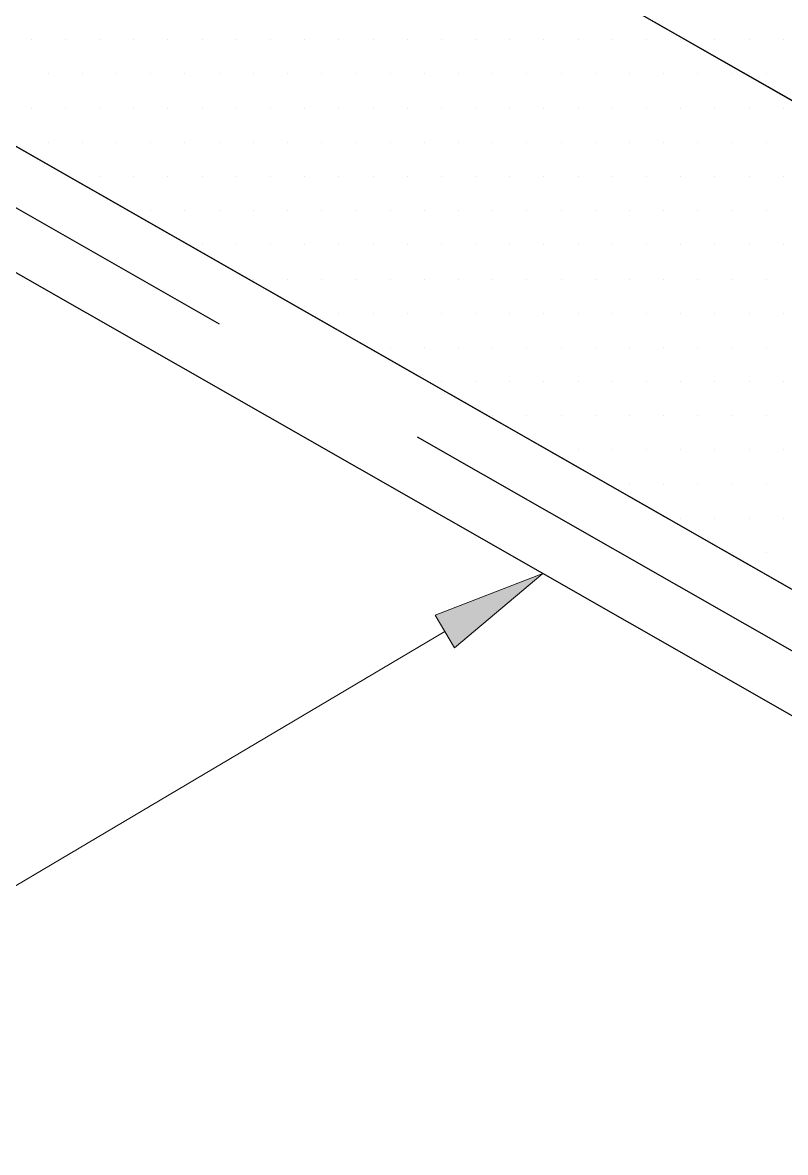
# Model space of a CAD drawing. Extents: x -1392 to 5791, y -3809 to 1722.
# Drawn here: x -600.66 to -570.54, y 1485.36 to 1529.97 of the extents above; entities that cross this region are included whole.
import ezdxf

# ---------------------------------------------------------------- set-up
doc = ezdxf.new("R2010")
doc.units = 0
doc.header["$MEASUREMENT"] = 0
doc.linetypes.add('AI-Linetype-45', pattern=[27, 18, -9])
for name, color, linetype, lineweight in [('.ATI-HATCH', 7, 'Continuous', 0), ('G-ANNO-TTLB', 7, 'Continuous', 0), ('TYVEK', 7, 'Continuous', 0)]:
    doc.layers.add(name, color=color, linetype=linetype, lineweight=lineweight)

# ---------------------------------------------------------------- blocks, each defined once
blk = doc.blocks.new('Block_121')
at = {"layer": '.ATI-HATCH'}
for points, knots in [([(-659.973, 1578.106), (-659.973, 1578.106), (-668.371, 1573.247), (-668.371, 1573.247), (-668.371, 1573.247), (-676.769, 1568.388), (-676.769, 1568.388), (-676.769, 1568.388), (-542.374, 1491.646), (-542.374, 1491.646), (-542.374, 1491.646), (-525.577, 1501.364), (-525.577, 1501.364), (-525.577, 1501.364), (-659.973, 1578.106), (-659.973, 1578.106)], [0, 0, 0, 0, 1, 1, 1, 2, 2, 2, 3, 3, 3, 4, 4, 4, 5, 5, 5, 5]), ([(-586.834, 1545.997), (-586.834, 1545.997), (-587.553, 1536.753), (-587.553, 1536.753), (-587.553, 1536.753), (-544.344, 1512.08), (-544.344, 1512.08), (-544.344, 1512.08), (-543.625, 1521.324), (-543.625, 1521.324), (-543.625, 1521.324), (-586.834, 1545.997), (-586.834, 1545.997)], [0, 0, 0, 0, 1, 1, 1, 2, 2, 2, 3, 3, 3, 4, 4, 4, 4])]:
    blk.add_open_spline(points, degree=3, knots=knots, dxfattribs=at)
at = {"layer": '.ATI-HATCH', "color": 8, "lineweight": 0, "true_color": 0x808080}
for points in [[(-600.321, 1529.297), (-600.321, 1529.297), (-600.321, 1529.297), (-600.321, 1529.297)], [(-598.971, 1529.297), (-598.971, 1529.297), (-598.971, 1529.297), (-598.971, 1529.297)], [(-597.621, 1529.297), (-597.621, 1529.297), (-597.621, 1529.297), (-597.621, 1529.297)], [(-596.271, 1529.297), (-596.271, 1529.297), (-596.271, 1529.297), (-596.271, 1529.297)], [(-594.921, 1529.297), (-594.921, 1529.297), (-594.921, 1529.297), (-594.921, 1529.297)], [(-593.571, 1529.297), (-593.571, 1529.297), (-593.571, 1529.297), (-593.571, 1529.297)], [(-592.221, 1529.297), (-592.221, 1529.297), (-592.221, 1529.297), (-592.221, 1529.297)], [(-590.871, 1529.297), (-590.871, 1529.297), (-590.871, 1529.297), (-590.871, 1529.297)], [(-589.521, 1529.297), (-589.521, 1529.297), (-589.521, 1529.297), (-589.521, 1529.297)], [(-588.171, 1529.297), (-588.171, 1529.297), (-588.171, 1529.297), (-588.171, 1529.297)], [(-586.821, 1529.297), (-586.821, 1529.297), (-586.821, 1529.297), (-586.821, 1529.297)], [(-585.471, 1529.297), (-585.471, 1529.297), (-585.471, 1529.297), (-585.471, 1529.297)], [(-584.121, 1529.297), (-584.121, 1529.297), (-584.121, 1529.297), (-584.121, 1529.297)], [(-582.771, 1529.297), (-582.771, 1529.297), (-582.771, 1529.297), (-582.771, 1529.297)], [(-581.421, 1529.297), (-581.421, 1529.297), (-581.421, 1529.297), (-581.421, 1529.297)], [(-580.071, 1529.297), (-580.071, 1529.297), (-580.071, 1529.297), (-580.071, 1529.297)], [(-578.721, 1529.297), (-578.721, 1529.297), (-578.721, 1529.297), (-578.721, 1529.297)], [(-577.371, 1529.297), (-577.371, 1529.297), (-577.371, 1529.297), (-577.371, 1529.297)], [(-576.021, 1529.297), (-576.021, 1529.297), (-576.021, 1529.297), (-576.021, 1529.297)], [(-574.671, 1529.297), (-574.671, 1529.297), (-574.671, 1529.297), (-574.671, 1529.297)], [(-573.321, 1529.297), (-573.321, 1529.297), (-573.321, 1529.297), (-573.321, 1529.297)], [(-571.971, 1529.297), (-571.971, 1529.297), (-571.971, 1529.297), (-571.971, 1529.297)], [(-570.621, 1529.297), (-570.621, 1529.297), (-570.621, 1529.297), (-570.621, 1529.297)], [(-599.646, 1527.947), (-599.646, 1527.947), (-599.646, 1527.947), (-599.646, 1527.947)], [(-598.296, 1527.947), (-598.296, 1527.947), (-598.296, 1527.947), (-598.296, 1527.947)], [(-596.946, 1527.947), (-596.946, 1527.947), (-596.946, 1527.947), (-596.946, 1527.947)], [(-595.596, 1527.947), (-595.596, 1527.947), (-595.596, 1527.947), (-595.596, 1527.947)], [(-594.246, 1527.947), (-594.246, 1527.947), (-594.246, 1527.947), (-594.246, 1527.947)], [(-592.896, 1527.947), (-592.896, 1527.947), (-592.896, 1527.947), (-592.896, 1527.947)], [(-591.546, 1527.947), (-591.546, 1527.947), (-591.546, 1527.947), (-591.546, 1527.947)], [(-590.196, 1527.947), (-590.196, 1527.947), (-590.196, 1527.947), (-590.196, 1527.947)], [(-588.846, 1527.947), (-588.846, 1527.947), (-588.846, 1527.947), (-588.846, 1527.947)], [(-587.496, 1527.947), (-587.496, 1527.947), (-587.496, 1527.947), (-587.496, 1527.947)], [(-586.146, 1527.947), (-586.146, 1527.947), (-586.146, 1527.947), (-586.146, 1527.947)], [(-584.796, 1527.947), (-584.796, 1527.947), (-584.796, 1527.947), (-584.796, 1527.947)], [(-583.446, 1527.947), (-583.446, 1527.947), (-583.446, 1527.947), (-583.446, 1527.947)], [(-582.096, 1527.947), (-582.096, 1527.947), (-582.096, 1527.947), (-582.096, 1527.947)], [(-580.746, 1527.947), (-580.746, 1527.947), (-580.746, 1527.947), (-580.746, 1527.947)], [(-579.396, 1527.947), (-579.396, 1527.947), (-579.396, 1527.947), (-579.396, 1527.947)], [(-578.046, 1527.947), (-578.046, 1527.947), (-578.046, 1527.947), (-578.046, 1527.947)], [(-576.696, 1527.947), (-576.696, 1527.947), (-576.696, 1527.947), (-576.696, 1527.947)], [(-575.346, 1527.947), (-575.346, 1527.947), (-575.346, 1527.947), (-575.346, 1527.947)], [(-573.996, 1527.947), (-573.996, 1527.947), (-573.996, 1527.947), (-573.996, 1527.947)], [(-572.646, 1527.947), (-572.646, 1527.947), (-572.646, 1527.947), (-572.646, 1527.947)], [(-571.296, 1527.947), (-571.296, 1527.947), (-571.296, 1527.947), (-571.296, 1527.947)], [(-600.321, 1526.597), (-600.321, 1526.597), (-600.321, 1526.597), (-600.321, 1526.597)], [(-598.971, 1526.597), (-598.971, 1526.597), (-598.971, 1526.597), (-598.971, 1526.597)], [(-597.621, 1526.597), (-597.621, 1526.597), (-597.621, 1526.597), (-597.621, 1526.597)], [(-596.271, 1526.597), (-596.271, 1526.597), (-596.271, 1526.597), (-596.271, 1526.597)], [(-594.921, 1526.597), (-594.921, 1526.597), (-594.921, 1526.597), (-594.921, 1526.597)], [(-593.571, 1526.597), (-593.571, 1526.597), (-593.571, 1526.597), (-593.571, 1526.597)], [(-592.221, 1526.597), (-592.221, 1526.597), (-592.221, 1526.597), (-592.221, 1526.597)], [(-590.871, 1526.597), (-590.871, 1526.597), (-590.871, 1526.597), (-590.871, 1526.597)], [(-589.521, 1526.597), (-589.521, 1526.597), (-589.521, 1526.597), (-589.521, 1526.597)], [(-588.171, 1526.597), (-588.171, 1526.597), (-588.171, 1526.597), (-588.171, 1526.597)], [(-586.821, 1526.597), (-586.821, 1526.597), (-586.821, 1526.597), (-586.821, 1526.597)], [(-585.471, 1526.597), (-585.471, 1526.597), (-585.471, 1526.597), (-585.471, 1526.597)], [(-584.121, 1526.597), (-584.121, 1526.597), (-584.121, 1526.597), (-584.121, 1526.597)], [(-582.771, 1526.597), (-582.771, 1526.597), (-582.771, 1526.597), (-582.771, 1526.597)], [(-581.421, 1526.597), (-581.421, 1526.597), (-581.421, 1526.597), (-581.421, 1526.597)], [(-580.071, 1526.597), (-580.071, 1526.597), (-580.071, 1526.597), (-580.071, 1526.597)], [(-578.721, 1526.597), (-578.721, 1526.597), (-578.721, 1526.597), (-578.721, 1526.597)], [(-577.371, 1526.597), (-577.371, 1526.597), (-577.371, 1526.597), (-577.371, 1526.597)], [(-576.021, 1526.597), (-576.021, 1526.597), (-576.021, 1526.597), (-576.021, 1526.597)], [(-574.671, 1526.597), (-574.671, 1526.597), (-574.671, 1526.597), (-574.671, 1526.597)], [(-573.321, 1526.597), (-573.321, 1526.597), (-573.321, 1526.597), (-573.321, 1526.597)], [(-571.971, 1526.597), (-571.971, 1526.597), (-571.971, 1526.597), (-571.971, 1526.597)], [(-570.621, 1526.597), (-570.621, 1526.597), (-570.621, 1526.597), (-570.621, 1526.597)], [(-599.646, 1525.247), (-599.646, 1525.247), (-599.646, 1525.247), (-599.646, 1525.247)], [(-598.296, 1525.247), (-598.296, 1525.247), (-598.296, 1525.247), (-598.296, 1525.247)], [(-596.946, 1525.247), (-596.946, 1525.247), (-596.946, 1525.247), (-596.946, 1525.247)], [(-595.596, 1525.247), (-595.596, 1525.247), (-595.596, 1525.247), (-595.596, 1525.247)], [(-594.246, 1525.247), (-594.246, 1525.247), (-594.246, 1525.247), (-594.246, 1525.247)], [(-592.896, 1525.247), (-592.896, 1525.247), (-592.896, 1525.247), (-592.896, 1525.247)], [(-591.546, 1525.247), (-591.546, 1525.247), (-591.546, 1525.247), (-591.546, 1525.247)], [(-590.196, 1525.247), (-590.196, 1525.247), (-590.196, 1525.247), (-590.196, 1525.247)], [(-588.846, 1525.247), (-588.846, 1525.247), (-588.846, 1525.247), (-588.846, 1525.247)], [(-587.496, 1525.247), (-587.496, 1525.247), (-587.496, 1525.247), (-587.496, 1525.247)], [(-586.146, 1525.247), (-586.146, 1525.247), (-586.146, 1525.247), (-586.146, 1525.247)], [(-584.796, 1525.247), (-584.796, 1525.247), (-584.796, 1525.247), (-584.796, 1525.247)], [(-583.446, 1525.247), (-583.446, 1525.247), (-583.446, 1525.247), (-583.446, 1525.247)], [(-582.096, 1525.247), (-582.096, 1525.247), (-582.096, 1525.247), (-582.096, 1525.247)], [(-580.746, 1525.247), (-580.746, 1525.247), (-580.746, 1525.247), (-580.746, 1525.247)], [(-579.396, 1525.247), (-579.396, 1525.247), (-579.396, 1525.247), (-579.396, 1525.247)], [(-578.046, 1525.247), (-578.046, 1525.247), (-578.046, 1525.247), (-578.046, 1525.247)], [(-576.696, 1525.247), (-576.696, 1525.247), (-576.696, 1525.247), (-576.696, 1525.247)], [(-575.346, 1525.247), (-575.346, 1525.247), (-575.346, 1525.247), (-575.346, 1525.247)], [(-573.996, 1525.247), (-573.996, 1525.247), (-573.996, 1525.247), (-573.996, 1525.247)], [(-572.646, 1525.247), (-572.646, 1525.247), (-572.646, 1525.247), (-572.646, 1525.247)], [(-571.296, 1525.247), (-571.296, 1525.247), (-571.296, 1525.247), (-571.296, 1525.247)], [(-597.621, 1523.897), (-597.621, 1523.897), (-597.621, 1523.897), (-597.621, 1523.897)], [(-596.271, 1523.897), (-596.271, 1523.897), (-596.271, 1523.897), (-596.271, 1523.897)], [(-594.921, 1523.897), (-594.921, 1523.897), (-594.921, 1523.897), (-594.921, 1523.897)], [(-593.571, 1523.897), (-593.571, 1523.897), (-593.571, 1523.897), (-593.571, 1523.897)], [(-592.221, 1523.897), (-592.221, 1523.897), (-592.221, 1523.897), (-592.221, 1523.897)], [(-590.871, 1523.897), (-590.871, 1523.897), (-590.871, 1523.897), (-590.871, 1523.897)], [(-589.521, 1523.897), (-589.521, 1523.897), (-589.521, 1523.897), (-589.521, 1523.897)], [(-588.171, 1523.897), (-588.171, 1523.897), (-588.171, 1523.897), (-588.171, 1523.897)], [(-586.821, 1523.897), (-586.821, 1523.897), (-586.821, 1523.897), (-586.821, 1523.897)], [(-585.471, 1523.897), (-585.471, 1523.897), (-585.471, 1523.897), (-585.471, 1523.897)], [(-584.121, 1523.897), (-584.121, 1523.897), (-584.121, 1523.897), (-584.121, 1523.897)], [(-582.771, 1523.897), (-582.771, 1523.897), (-582.771, 1523.897), (-582.771, 1523.897)], [(-581.421, 1523.897), (-581.421, 1523.897), (-581.421, 1523.897), (-581.421, 1523.897)], [(-580.071, 1523.897), (-580.071, 1523.897), (-580.071, 1523.897), (-580.071, 1523.897)], [(-578.721, 1523.897), (-578.721, 1523.897), (-578.721, 1523.897), (-578.721, 1523.897)], [(-577.371, 1523.897), (-577.371, 1523.897), (-577.371, 1523.897), (-577.371, 1523.897)], [(-576.021, 1523.897), (-576.021, 1523.897), (-576.021, 1523.897), (-576.021, 1523.897)], [(-574.671, 1523.897), (-574.671, 1523.897), (-574.671, 1523.897), (-574.671, 1523.897)], [(-573.321, 1523.897), (-573.321, 1523.897), (-573.321, 1523.897), (-573.321, 1523.897)], [(-571.971, 1523.897), (-571.971, 1523.897), (-571.971, 1523.897), (-571.971, 1523.897)], [(-570.621, 1523.897), (-570.621, 1523.897), (-570.621, 1523.897), (-570.621, 1523.897)], [(-595.596, 1522.547), (-595.596, 1522.547), (-595.596, 1522.547), (-595.596, 1522.547)], [(-594.246, 1522.547), (-594.246, 1522.547), (-594.246, 1522.547), (-594.246, 1522.547)], [(-592.896, 1522.547), (-592.896, 1522.547), (-592.896, 1522.547), (-592.896, 1522.547)], [(-591.546, 1522.547), (-591.546, 1522.547), (-591.546, 1522.547), (-591.546, 1522.547)], [(-590.196, 1522.547), (-590.196, 1522.547), (-590.196, 1522.547), (-590.196, 1522.547)], [(-588.846, 1522.547), (-588.846, 1522.547), (-588.846, 1522.547), (-588.846, 1522.547)], [(-587.496, 1522.547), (-587.496, 1522.547), (-587.496, 1522.547), (-587.496, 1522.547)], [(-586.146, 1522.547), (-586.146, 1522.547), (-586.146, 1522.547), (-586.146, 1522.547)], [(-584.796, 1522.547), (-584.796, 1522.547), (-584.796, 1522.547), (-584.796, 1522.547)], [(-583.446, 1522.547), (-583.446, 1522.547), (-583.446, 1522.547), (-583.446, 1522.547)], [(-582.096, 1522.547), (-582.096, 1522.547), (-582.096, 1522.547), (-582.096, 1522.547)], [(-580.746, 1522.547), (-580.746, 1522.547), (-580.746, 1522.547), (-580.746, 1522.547)], [(-579.396, 1522.547), (-579.396, 1522.547), (-579.396, 1522.547), (-579.396, 1522.547)], [(-578.046, 1522.547), (-578.046, 1522.547), (-578.046, 1522.547), (-578.046, 1522.547)], [(-576.696, 1522.547), (-576.696, 1522.547), (-576.696, 1522.547), (-576.696, 1522.547)], [(-575.346, 1522.547), (-575.346, 1522.547), (-575.346, 1522.547), (-575.346, 1522.547)], [(-573.996, 1522.547), (-573.996, 1522.547), (-573.996, 1522.547), (-573.996, 1522.547)], [(-572.646, 1522.547), (-572.646, 1522.547), (-572.646, 1522.547), (-572.646, 1522.547)], [(-571.296, 1522.547), (-571.296, 1522.547), (-571.296, 1522.547), (-571.296, 1522.547)], [(-593.571, 1521.197), (-593.571, 1521.197), (-593.571, 1521.197), (-593.571, 1521.197)], [(-592.221, 1521.197), (-592.221, 1521.197), (-592.221, 1521.197), (-592.221, 1521.197)], [(-590.871, 1521.197), (-590.871, 1521.197), (-590.871, 1521.197), (-590.871, 1521.197)], [(-589.521, 1521.197), (-589.521, 1521.197), (-589.521, 1521.197), (-589.521, 1521.197)], [(-588.171, 1521.197), (-588.171, 1521.197), (-588.171, 1521.197), (-588.171, 1521.197)], [(-586.821, 1521.197), (-586.821, 1521.197), (-586.821, 1521.197), (-586.821, 1521.197)], [(-585.471, 1521.197), (-585.471, 1521.197), (-585.471, 1521.197), (-585.471, 1521.197)], [(-584.121, 1521.197), (-584.121, 1521.197), (-584.121, 1521.197), (-584.121, 1521.197)], [(-582.771, 1521.197), (-582.771, 1521.197), (-582.771, 1521.197), (-582.771, 1521.197)], [(-581.421, 1521.197), (-581.421, 1521.197), (-581.421, 1521.197), (-581.421, 1521.197)], [(-580.071, 1521.197), (-580.071, 1521.197), (-580.071, 1521.197), (-580.071, 1521.197)], [(-578.721, 1521.197), (-578.721, 1521.197), (-578.721, 1521.197), (-578.721, 1521.197)], [(-577.371, 1521.197), (-577.371, 1521.197), (-577.371, 1521.197), (-577.371, 1521.197)], [(-576.021, 1521.197), (-576.021, 1521.197), (-576.021, 1521.197), (-576.021, 1521.197)], [(-574.671, 1521.197), (-574.671, 1521.197), (-574.671, 1521.197), (-574.671, 1521.197)], [(-573.321, 1521.197), (-573.321, 1521.197), (-573.321, 1521.197), (-573.321, 1521.197)], [(-571.971, 1521.197), (-571.971, 1521.197), (-571.971, 1521.197), (-571.971, 1521.197)], [(-570.621, 1521.197), (-570.621, 1521.197), (-570.621, 1521.197), (-570.621, 1521.197)], [(-591.546, 1519.847), (-591.546, 1519.847), (-591.546, 1519.847), (-591.546, 1519.847)], [(-590.196, 1519.847), (-590.196, 1519.847), (-590.196, 1519.847), (-590.196, 1519.847)], [(-588.846, 1519.847), (-588.846, 1519.847), (-588.846, 1519.847), (-588.846, 1519.847)], [(-587.496, 1519.847), (-587.496, 1519.847), (-587.496, 1519.847), (-587.496, 1519.847)], [(-586.146, 1519.847), (-586.146, 1519.847), (-586.146, 1519.847), (-586.146, 1519.847)], [(-584.796, 1519.847), (-584.796, 1519.847), (-584.796, 1519.847), (-584.796, 1519.847)], [(-583.446, 1519.847), (-583.446, 1519.847), (-583.446, 1519.847), (-583.446, 1519.847)], [(-582.096, 1519.847), (-582.096, 1519.847), (-582.096, 1519.847), (-582.096, 1519.847)], [(-580.746, 1519.847), (-580.746, 1519.847), (-580.746, 1519.847), (-580.746, 1519.847)], [(-579.396, 1519.847), (-579.396, 1519.847), (-579.396, 1519.847), (-579.396, 1519.847)], [(-578.046, 1519.847), (-578.046, 1519.847), (-578.046, 1519.847), (-578.046, 1519.847)], [(-576.696, 1519.847), (-576.696, 1519.847), (-576.696, 1519.847), (-576.696, 1519.847)], [(-575.346, 1519.847), (-575.346, 1519.847), (-575.346, 1519.847), (-575.346, 1519.847)], [(-573.996, 1519.847), (-573.996, 1519.847), (-573.996, 1519.847), (-573.996, 1519.847)], [(-572.646, 1519.847), (-572.646, 1519.847), (-572.646, 1519.847), (-572.646, 1519.847)], [(-571.296, 1519.847), (-571.296, 1519.847), (-571.296, 1519.847), (-571.296, 1519.847)], [(-588.171, 1518.497), (-588.171, 1518.497), (-588.171, 1518.497), (-588.171, 1518.497)], [(-586.821, 1518.497), (-586.821, 1518.497), (-586.821, 1518.497), (-586.821, 1518.497)], [(-585.471, 1518.497), (-585.471, 1518.497), (-585.471, 1518.497), (-585.471, 1518.497)], [(-584.121, 1518.497), (-584.121, 1518.497), (-584.121, 1518.497), (-584.121, 1518.497)], [(-582.771, 1518.497), (-582.771, 1518.497), (-582.771, 1518.497), (-582.771, 1518.497)], [(-581.421, 1518.497), (-581.421, 1518.497), (-581.421, 1518.497), (-581.421, 1518.497)], [(-580.071, 1518.497), (-580.071, 1518.497), (-580.071, 1518.497), (-580.071, 1518.497)], [(-578.721, 1518.497), (-578.721, 1518.497), (-578.721, 1518.497), (-578.721, 1518.497)], [(-577.371, 1518.497), (-577.371, 1518.497), (-577.371, 1518.497), (-577.371, 1518.497)], [(-576.021, 1518.497), (-576.021, 1518.497), (-576.021, 1518.497), (-576.021, 1518.497)], [(-574.671, 1518.497), (-574.671, 1518.497), (-574.671, 1518.497), (-574.671, 1518.497)], [(-573.321, 1518.497), (-573.321, 1518.497), (-573.321, 1518.497), (-573.321, 1518.497)], [(-571.971, 1518.497), (-571.971, 1518.497), (-571.971, 1518.497), (-571.971, 1518.497)], [(-570.621, 1518.497), (-570.621, 1518.497), (-570.621, 1518.497), (-570.621, 1518.497)], [(-586.146, 1517.147), (-586.146, 1517.147), (-586.146, 1517.147), (-586.146, 1517.147)], [(-584.796, 1517.147), (-584.796, 1517.147), (-584.796, 1517.147), (-584.796, 1517.147)], [(-583.446, 1517.147), (-583.446, 1517.147), (-583.446, 1517.147), (-583.446, 1517.147)], [(-582.096, 1517.147), (-582.096, 1517.147), (-582.096, 1517.147), (-582.096, 1517.147)], [(-580.746, 1517.147), (-580.746, 1517.147), (-580.746, 1517.147), (-580.746, 1517.147)], [(-579.396, 1517.147), (-579.396, 1517.147), (-579.396, 1517.147), (-579.396, 1517.147)], [(-578.046, 1517.147), (-578.046, 1517.147), (-578.046, 1517.147), (-578.046, 1517.147)], [(-576.696, 1517.147), (-576.696, 1517.147), (-576.696, 1517.147), (-576.696, 1517.147)], [(-575.346, 1517.147), (-575.346, 1517.147), (-575.346, 1517.147), (-575.346, 1517.147)], [(-573.996, 1517.147), (-573.996, 1517.147), (-573.996, 1517.147), (-573.996, 1517.147)], [(-572.646, 1517.147), (-572.646, 1517.147), (-572.646, 1517.147), (-572.646, 1517.147)], [(-571.296, 1517.147), (-571.296, 1517.147), (-571.296, 1517.147), (-571.296, 1517.147)], [(-584.121, 1515.797), (-584.121, 1515.797), (-584.121, 1515.797), (-584.121, 1515.797)], [(-582.771, 1515.797), (-582.771, 1515.797), (-582.771, 1515.797), (-582.771, 1515.797)], [(-581.421, 1515.797), (-581.421, 1515.797), (-581.421, 1515.797), (-581.421, 1515.797)], [(-580.071, 1515.797), (-580.071, 1515.797), (-580.071, 1515.797), (-580.071, 1515.797)], [(-578.721, 1515.797), (-578.721, 1515.797), (-578.721, 1515.797), (-578.721, 1515.797)], [(-577.371, 1515.797), (-577.371, 1515.797), (-577.371, 1515.797), (-577.371, 1515.797)], [(-576.021, 1515.797), (-576.021, 1515.797), (-576.021, 1515.797), (-576.021, 1515.797)], [(-574.671, 1515.797), (-574.671, 1515.797), (-574.671, 1515.797), (-574.671, 1515.797)], [(-573.321, 1515.797), (-573.321, 1515.797), (-573.321, 1515.797), (-573.321, 1515.797)], [(-571.971, 1515.797), (-571.971, 1515.797), (-571.971, 1515.797), (-571.971, 1515.797)], [(-570.621, 1515.797), (-570.621, 1515.797), (-570.621, 1515.797), (-570.621, 1515.797)], [(-582.096, 1514.447), (-582.096, 1514.447), (-582.096, 1514.447), (-582.096, 1514.447)], [(-580.746, 1514.447), (-580.746, 1514.447), (-580.746, 1514.447), (-580.746, 1514.447)], [(-579.396, 1514.447), (-579.396, 1514.447), (-579.396, 1514.447), (-579.396, 1514.447)], [(-578.046, 1514.447), (-578.046, 1514.447), (-578.046, 1514.447), (-578.046, 1514.447)], [(-576.696, 1514.447), (-576.696, 1514.447), (-576.696, 1514.447), (-576.696, 1514.447)], [(-575.346, 1514.447), (-575.346, 1514.447), (-575.346, 1514.447), (-575.346, 1514.447)], [(-573.996, 1514.447), (-573.996, 1514.447), (-573.996, 1514.447), (-573.996, 1514.447)], [(-572.646, 1514.447), (-572.646, 1514.447), (-572.646, 1514.447), (-572.646, 1514.447)], [(-571.296, 1514.447), (-571.296, 1514.447), (-571.296, 1514.447), (-571.296, 1514.447)], [(-578.721, 1513.097), (-578.721, 1513.097), (-578.721, 1513.097), (-578.721, 1513.097)], [(-577.371, 1513.097), (-577.371, 1513.097), (-577.371, 1513.097), (-577.371, 1513.097)], [(-576.021, 1513.097), (-576.021, 1513.097), (-576.021, 1513.097), (-576.021, 1513.097)], [(-574.671, 1513.097), (-574.671, 1513.097), (-574.671, 1513.097), (-574.671, 1513.097)], [(-573.321, 1513.097), (-573.321, 1513.097), (-573.321, 1513.097), (-573.321, 1513.097)], [(-571.971, 1513.097), (-571.971, 1513.097), (-571.971, 1513.097), (-571.971, 1513.097)], [(-570.621, 1513.097), (-570.621, 1513.097), (-570.621, 1513.097), (-570.621, 1513.097)], [(-576.696, 1511.747), (-576.696, 1511.747), (-576.696, 1511.747), (-576.696, 1511.747)], [(-575.346, 1511.747), (-575.346, 1511.747), (-575.346, 1511.747), (-575.346, 1511.747)], [(-573.996, 1511.747), (-573.996, 1511.747), (-573.996, 1511.747), (-573.996, 1511.747)], [(-572.646, 1511.747), (-572.646, 1511.747), (-572.646, 1511.747), (-572.646, 1511.747)], [(-571.296, 1511.747), (-571.296, 1511.747), (-571.296, 1511.747), (-571.296, 1511.747)], [(-574.671, 1510.397), (-574.671, 1510.397), (-574.671, 1510.397), (-574.671, 1510.397)], [(-573.321, 1510.397), (-573.321, 1510.397), (-573.321, 1510.397), (-573.321, 1510.397)], [(-571.971, 1510.397), (-571.971, 1510.397), (-571.971, 1510.397), (-571.971, 1510.397)], [(-570.621, 1510.397), (-570.621, 1510.397), (-570.621, 1510.397), (-570.621, 1510.397)], [(-572.646, 1509.047), (-572.646, 1509.047), (-572.646, 1509.047), (-572.646, 1509.047)], [(-571.296, 1509.047), (-571.296, 1509.047), (-571.296, 1509.047), (-571.296, 1509.047)]]:
    blk.add_open_spline(points, degree=3, dxfattribs=at)
blk = doc.blocks.new('Block_439')
at = {"layer": 'TYVEK', "true_color": 0x000000, "transparency": 33554483}
h = blk.add_hatch(color=18, dxfattribs=at)
h.dxf.hatch_style = 2
h.paths.add_polyline_path([(-584.372, 1506.568), (-580.119, 1508.217), (-583.608, 1505.277)])
at = {"layer": 'TYVEK', "color": 18, "lineweight": 0, "true_color": 0x000000}
blk.add_line((-583.99, 1505.923), (-601.994, 1495.255), dxfattribs=at)
at = {"layer": 'TYVEK'}
blk.add_lwpolyline([(-584.372, 1506.568), (-580.119, 1508.217), (-583.608, 1505.277), (-583.608, 1505.277)], close=True, dxfattribs=at)

msp = doc.modelspace()

# ---------------------------------------------------------------- hatches: boundary and pattern name
at = {"layer": 'G-ANNO-TTLB', "true_color": 0xff00ff, "transparency": 33554687}
h = msp.add_hatch(color=6, dxfattribs=at)
edge = h.paths.add_edge_path()
edge.add_spline(control_points=[(1773.018, -796.5), (1773.018, -796.5), (-1156.5, -796.5), (-1156.5, -796.5), (-1156.5, -796.5), (-1156.5, 1660.5), (-1156.5, 1660.5), (-1156.5, 1660.5), (1773.018, 1660.5), (1773.018, 1660.5), (1773.018, 1660.5), (1773.018, -796.5), (1773.018, -796.5)], knot_values=[0, 0, 0, 0, 1, 1, 1, 2, 2, 2, 3, 3, 3, 4, 4, 4, 4], degree=3, periodic=0)
edge = h.paths.add_edge_path()
edge.add_spline(control_points=[(-1147.5, 1651.5), (-1147.5, 1651.5), (-1147.5, -787.5), (-1147.5, -787.5), (-1147.5, -787.5), (1764.018, -787.5), (1764.018, -787.5), (1764.018, -787.5), (1764.018, 1651.5), (1764.018, 1651.5), (1764.018, 1651.5), (-1147.5, 1651.5), (-1147.5, 1651.5)], knot_values=[0, 0, 0, 0, 1, 1, 1, 2, 2, 2, 3, 3, 3, 4, 4, 4, 4], degree=3, periodic=0)
edge.add_line((-1147.5, 1651.5), (-1147.5, 1651.5))

# ---------------------------------------------------------------- linework, layer by layer
at = {"layer": 'G-ANNO-TTLB'}
for points in [[(1773.018, -796.5), (1773.018, -796.5), (-1156.5, -796.5), (-1156.5, -796.5), (-1156.5, -796.5), (-1156.5, 1660.5), (-1156.5, 1660.5), (-1156.5, 1660.5), (1773.018, 1660.5), (1773.018, 1660.5), (1773.018, 1660.5), (1773.018, -796.5), (1773.018, -796.5)], [(-1147.5, 1651.5), (-1147.5, 1651.5), (-1147.5, -787.5), (-1147.5, -787.5), (-1147.5, -787.5), (1764.018, -787.5), (1764.018, -787.5), (1764.018, -787.5), (1764.018, 1651.5), (1764.018, 1651.5), (1764.018, 1651.5), (-1147.5, 1651.5), (-1147.5, 1651.5)]]:
    msp.add_open_spline(points, degree=3, knots=[0, 0, 0, 0, 1, 1, 1, 2, 2, 2, 3, 3, 3, 4, 4, 4, 4], dxfattribs=at)
at = {"layer": 'TYVEK', "color": 4, "lineweight": 25, "true_color": 0x00ffff}
for p, q in [((-525.577, 1501.364), (-659.973, 1578.106)), ((-542.374, 1491.646), (-676.769, 1568.388)), ((-542.374, 1486.664), (-676.769, 1563.406))]:
    msp.add_line(p, q, dxfattribs=at)
at = {"layer": 'TYVEK', "color": 4, "linetype": 'AI-Linetype-45', "lineweight": 25, "true_color": 0x00ffff}
msp.add_line((-678.869, 1567.174), (-544.474, 1490.431), dxfattribs=at)

# ---------------------------------------------------------------- block references
at = {"layer": '.ATI-HATCH'}
msp.add_blockref('Block_121', (0, 0), dxfattribs=at)
at = {"layer": 'TYVEK'}
msp.add_blockref('Block_439', (0, 0), dxfattribs=at)

doc.saveas('drawing.dxf')
